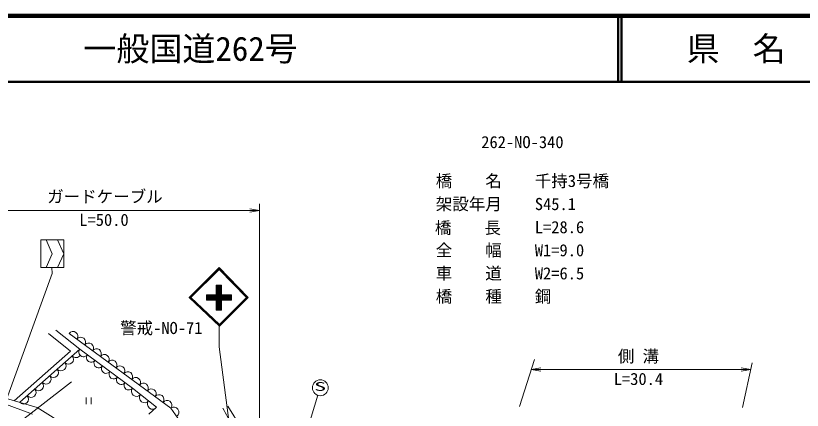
# Model space of a CAD drawing. Units: millimetres, scale not verified. Extents: x 40000 to 680000, y 20000 to 380000.
# Drawn here: x 206490 to 325644, y 320240 to 380000 of the extents above; entities that cross this region are included whole.
import ezdxf
from ezdxf.enums import TextEntityAlignment as Align

# ---------------------------------------------------------------- set-up
doc = ezdxf.new("R2010")
doc.units = ezdxf.units.MM
doc.header["$LTSCALE"] = 1000
for name, color, linetype, lineweight in [('M-BGD-EXST', 1, 'Continuous', 13), ('M-TTL', 7, 'Continuous', 13), ('M-TTL-LINE', 7, 'Continuous', 13), ('M-TTL-TXT', 7, 'Continuous', 13)]:
    doc.layers.add(name, color=color, linetype=linetype, lineweight=lineweight)
doc.styles.add('ＭＳ ゴシック', font='')
doc.styles.get('ＭＳ ゴシック').set_extended_font_data('MS Gothic')

# ---------------------------------------------------------------- blocks, each defined once
blk = doc.blocks.new('open_arrow')
at = {"color": 0, "linetype": 'Continuous', "lineweight": -2}
blk.add_lwpolyline([(7.5, 1.25), (0, 0), (7.5, -1.25)], dxfattribs=at)

msp = doc.modelspace()

# ---------------------------------------------------------------- linework, layer by layer
at = {"layer": 'M-TTL', "color": 2, "lineweight": 140}
msp.add_line((680000, 380000), (40000, 380000), dxfattribs=at)
at = {"layer": 'M-TTL'}
for p, q in [((214766, 329189), (211441, 331867)), ((216201, 329478), (212580, 332391)), ((229996, 320572), (214570, 331869)), ((229996, 320572), (214570, 331869)), ((206244, 321692), (214766, 329189)), ((216201, 329478), (207104, 321444)), ((207104, 321444), (216201, 329478)), ((224179, 323594), (216201, 329478)), ((216201, 329478), (224179, 323594)), ((227834, 320697), (224179, 323594)), ((224179, 323594), (227834, 320697)), ((209750, 320680), (204228, 322274)), ((217180, 321180), (217180, 322180)), ((217930, 322180), (217930, 321180)), ((204521, 321326), (209024, 319667)), ((209750, 320680), (221160, 313498)), ((226663, 319666), (227834, 320697)), ((248446, 294505), (229996, 320572)), ((248446, 294505), (229996, 320572)), ((242030, 315354), (238643, 320842))]:
    msp.add_line(p, q, dxfattribs=at)
for centre, radius, start, end in [((215163, 331435), 735, 323.78391, 143.78391), ((216350, 330566), 735, 323.78391, 143.78391), ((217537, 329697), 735, 323.78391, 143.78391), ((216771, 329058), 708, 143.59113, 323.59113), ((218723, 328828), 735, 323.78391, 143.78391), ((214495, 327972), 759, 221.45066, 41.45066), ((215632, 328976), 759, 221.45066, 326.77278), ((217910, 328218), 708, 143.59113, 323.59113), ((219050, 327377), 708, 143.59113, 323.59113), ((219910, 327959), 735, 323.78391, 143.78391), ((221096, 327090), 735, 323.78391, 143.78391), ((213358, 326968), 759, 221.45066, 41.45066), ((220190, 326536), 708, 143.59113, 323.59113), ((222283, 326221), 735, 323.78391, 143.78391), ((211084, 324959), 759, 221.45066, 41.45066), ((212221, 325963), 759, 221.45066, 41.45066), ((221330, 325696), 708, 143.59113, 323.59113), ((223470, 325352), 735, 323.78391, 143.78391), ((209947, 323955), 759, 221.45066, 41.45066), ((222470, 324855), 708, 143.59113, 323.59113), ((223610, 324014), 708, 143.59113, 323.59113), ((224656, 324483), 735, 323.78391, 143.78391), ((225843, 323614), 735, 323.78391, 143.78391), ((208810, 322951), 759, 221.45066, 41.45066), ((224789, 323111), 777, 141.59405, 321.59405), ((227030, 322745), 735, 323.78391, 143.78391), ((207672, 321946), 759, 221.45066, 41.45066), ((226007, 322145), 777, 141.59405, 321.59405), ((228216, 321876), 735, 323.78391, 143.78391), ((229403, 321007), 735, 323.78391, 143.78391), ((227225, 321180), 777, 141.59405, 321.59405), ((230435, 319952), 760, 305.29063, 125.29063)]:
    msp.add_arc(centre, radius, start, end, dxfattribs=at)
msp.add_open_spline([(260047, 289659), (258489, 291586), (256930, 293514), (255476, 295518), (254287, 297157), (253168, 298847), (252031, 300524), (250998, 302050), (249950, 303565), (248856, 305046), (247739, 306558), (246574, 308036), (245411, 309514), (244208, 311043), (243008, 312573), (241858, 314143), (240964, 315365), (240100, 316610), (239329, 317911), (238817, 318774), (238346, 319662), (237876, 320549)], degree=3, knots=[0, 0, 0, 0, 1, 1, 1, 2, 2, 2, 3, 3, 3, 4, 4, 4, 5, 5, 5, 6, 6, 6, 7, 7, 7, 7], dxfattribs=at)
at = {"layer": 'M-TTL-LINE', "lineweight": 50}
for p, q in [((297750, 380000), (297750, 370000)), ((298250, 380000), (298250, 370000)), ((40000, 370000), (680000, 370000))]:
    msp.add_line(p, q, dxfattribs=at)
at = {"layer": 'M-TTL-TXT'}
for p, q in [((197777, 350499), (243408, 350497)), ((243407, 318231), (243408, 351497)), ((210295, 346056), (210294, 341856)), ((210295, 346056), (213795, 346056)), ((211095, 346056), (211994, 343956)), ((212795, 346056), (213794, 343956)), ((213795, 346056), (213794, 341856)), ((211994, 343956), (211094, 341856)), ((213794, 343956), (212794, 341856)), ((211994, 340956), (202666, 315271)), ((210294, 341856), (213794, 341856)), ((211994, 340956), (211979, 341844)), ((237303, 341853), (232745, 337296)), ((232786, 337258), (237321, 341721)), ((237226, 341776), (232921, 337343)), ((237301, 341569), (233032, 337300)), ((241444, 337342), (237301, 341569)), ((241726, 337340), (237303, 341853)), ((241579, 337303), (237310, 341732)), ((236855, 339190), (237655, 339190)), ((236855, 335392), (236855, 339190)), ((236855, 339108), (236937, 335454)), ((236977, 339190), (236996, 335434)), ((237076, 339190), (237076, 335454)), ((237195, 339190), (237155, 335414)), ((237294, 339190), (237294, 335454)), ((237433, 339190), (237374, 335454)), ((237378, 339112), (237424, 338584)), ((237513, 339190), (237513, 335454)), ((237583, 339112), (237513, 335478)), ((237655, 339190), (237655, 335392)), ((232745, 337296), (237347, 332962)), ((232892, 337313), (237369, 333054)), ((233032, 337300), (237343, 333241)), ((235382, 337711), (235382, 336911)), ((239180, 337711), (235382, 337711)), ((235382, 337639), (239093, 337639)), ((235382, 337520), (239093, 337539)), ((235382, 337400), (239093, 337400)), ((235382, 337261), (239093, 337341)), ((235382, 337162), (239033, 337241)), ((237339, 333082), (241619, 337343)), ((237343, 333241), (241444, 337342)), ((237347, 332962), (241726, 337340)), ((238213, 337471), (239092, 337539)), ((239077, 337500), (239014, 337533)), ((239136, 337031), (239074, 337538)), ((239180, 336911), (239180, 337711)), ((235382, 337122), (239053, 337162)), ((235382, 337023), (239093, 337063)), ((235382, 336911), (239180, 336911)), ((238462, 336987), (239062, 337062)), ((238960, 337031), (239092, 336911)), ((237655, 335392), (236855, 335392)), ((237583, 335478), (237655, 335903)), ((237302, 329853), (237302, 333051)), ((237302, 329853), (241617, 297632)), ((285079, 327944), (282829, 320798)), ((318059, 327436), (316584, 320643)), ((284599, 326420), (317838, 326419)), ((214931, 324541), (202994, 315318)), ((244239, 296415), (252280, 322502))]:
    msp.add_line(p, q, dxfattribs=at)
msp.add_circle((252634, 323649), 1200, dxfattribs=at)

# ---------------------------------------------------------------- block references
at = {"layer": 'M-TTL-TXT', "xscale": 193, "yscale": 193, "rotation": 180}
for p in [(243408, 350497), (317838, 326419)]:
    msp.add_blockref('open_arrow', p, dxfattribs=at)
at = {"layer": 'M-TTL-TXT', "xscale": 193, "yscale": 193}
msp.add_blockref('open_arrow', (284599, 326420), dxfattribs=at)

# ---------------------------------------------------------------- texts
at = {"layer": 'M-BGD-EXST', "style": 'ＭＳ ゴシック'}
for s, p in [('262-NO-340', (277014, 359393)), ('橋\u3000\u3000名', (270125, 353513)), ('千持3号橋', (285125, 353513)), ('架設年月', (270125, 350013)), ('S45.1', (285125, 350013)), ('橋\u3000  長', (269995, 346418)), ('L=28.6', (285125, 346513)), ('全\u3000\u3000幅', (270125, 343013)), ('W1=9.0', (285125, 343013)), ('車\u3000\u3000道', (270124, 339513)), ('W2=6.5', (285124, 339513)), ('橋\u3000\u3000種', (270124, 336013)), ('鋼', (285124, 336013))]:
    msp.add_text(s, height=1833, rotation=359.997, dxfattribs=at).set_placement(p, align=Align.BOTTOM_LEFT)
at = {"layer": 'M-TTL-TXT', "style": 'ＭＳ ゴシック'}
msp.add_text('一般国道262号', height=3666, dxfattribs=at).set_placement((216734, 375000), align=Align.MIDDLE_LEFT)
msp.add_text('県\u3000名', height=3666, dxfattribs=at).set_placement((315625, 375000), align=Align.MIDDLE_CENTER)
for s, p in [('ガードケーブル', (211253, 351147)), ('L=50.0', (216117, 347619)), ('警戒-NO-71', (222298, 331234)), ('側 溝', (297704, 326959)), ('L=30.4', (297084, 323522))]:
    msp.add_text(s, height=1833, rotation=359.997, dxfattribs=at).set_placement(p, align=Align.BOTTOM_LEFT)
at = {"layer": 'M-TTL-TXT', "style": 'ＭＳ ゴシック', "width": 2}
msp.add_text('S', height=1320, rotation=359.997, dxfattribs=at).set_placement((251715, 322786), align=Align.BOTTOM_LEFT)

doc.saveas('drawing.dxf')
